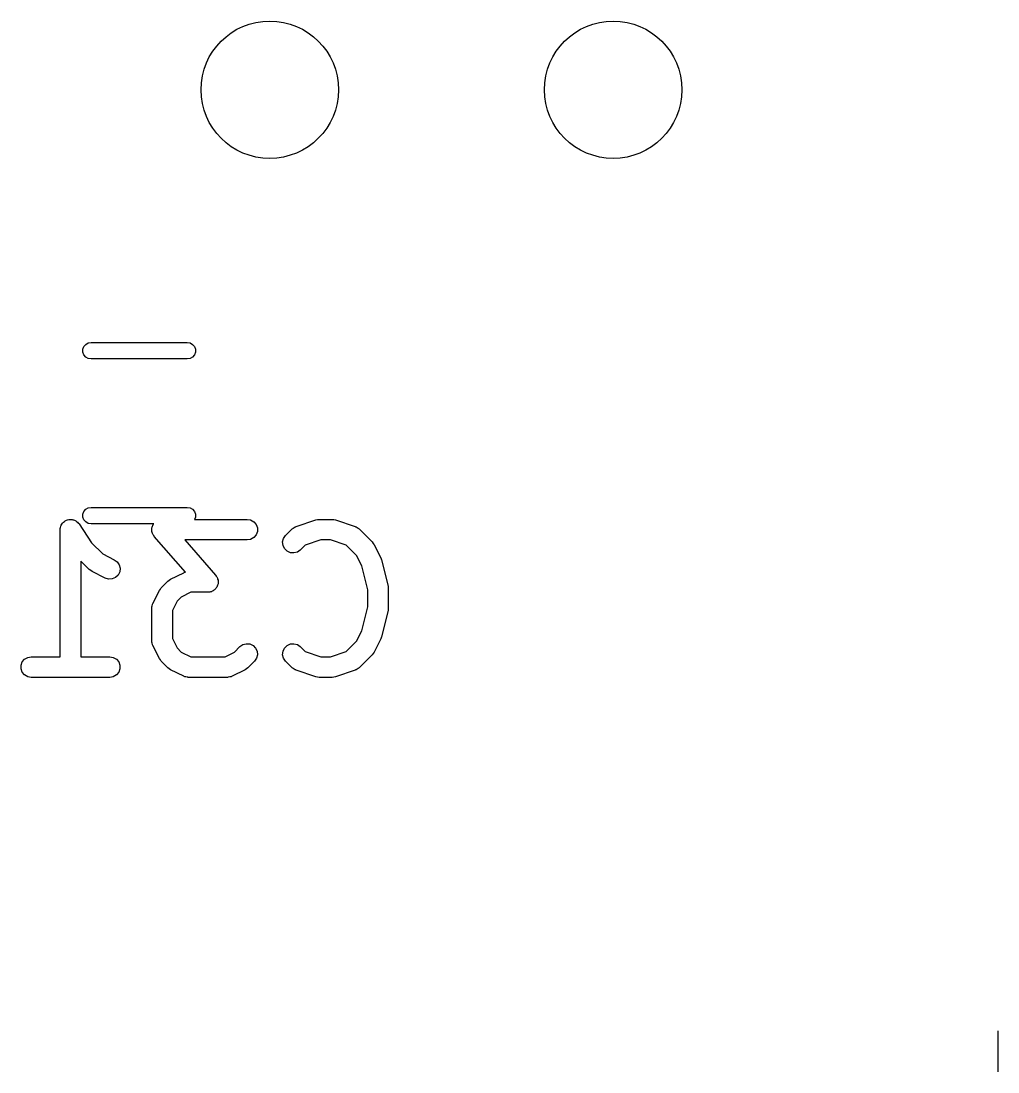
# Model space of a CAD drawing. Extents: x 25 to 326, y -201 to -21.
# Drawn here: x 128.19 to 135.3, y -90.15 to -82.5 of the extents above; entities that cross this region are included whole.
import ezdxf

# ---------------------------------------------------------------- set-up
doc = ezdxf.new("R2010")
doc.units = 0
doc.header["$MEASUREMENT"] = 0
doc.layers.add('BLACK', color=7, linetype='CONTINUOUS')

msp = doc.modelspace()

# ---------------------------------------------------------------- linework, layer by layer
at = {"layer": 'Black'}
for p, q in [((128.641, -84.8896), (128.648, -84.87)), ((128.641, -84.9104), (128.641, -84.8896)), ((128.648, -84.93), (128.641, -84.9104)), ((128.648, -84.87), (128.661, -84.854)), ((128.661, -84.854), (128.679, -84.8436)), ((128.679, -84.8436), (128.7, -84.84)), ((128.7, -84.84), (129.4, -84.84)), ((129.4, -84.84), (129.421, -84.8436)), ((129.421, -84.8436), (129.439, -84.854)), ((129.439, -84.854), (129.452, -84.87)), ((129.452, -84.87), (129.459, -84.8896)), ((129.459, -84.9104), (129.452, -84.93)), ((129.459, -84.8896), (129.459, -84.9104)), ((128.661, -84.946), (128.648, -84.93)), ((128.679, -84.9564), (128.661, -84.946)), ((128.7, -84.96), (128.679, -84.9564)), ((129.4, -84.96), (128.7, -84.96)), ((129.421, -84.9564), (129.4, -84.96)), ((129.439, -84.946), (129.421, -84.9564)), ((129.452, -84.93), (129.439, -84.946)), ((128.648, -86.07), (128.661, -86.054)), ((128.661, -86.054), (128.679, -86.0436)), ((128.679, -86.0436), (128.7, -86.04)), ((128.7, -86.04), (129.4, -86.04)), ((129.4, -86.04), (129.421, -86.0436)), ((129.421, -86.0436), (129.439, -86.054)), ((129.439, -86.054), (129.452, -86.07)), ((128.506, -86.1432), (128.512, -86.1374)), ((128.512, -86.1374), (128.516, -86.136)), ((128.516, -86.136), (128.52, -86.1337)), ((128.52, -86.1337), (128.529, -86.1316)), ((128.529, -86.1316), (128.537, -86.1285)), ((128.537, -86.1285), (128.541, -86.1285)), ((128.541, -86.1285), (128.545, -86.1275)), ((128.545, -86.1275), (128.554, -86.1285)), ((128.554, -86.1285), (128.563, -86.1285)), ((128.563, -86.1285), (128.567, -86.1299)), ((128.567, -86.1299), (128.571, -86.1304)), ((128.571, -86.1304), (128.579, -86.1344)), ((128.579, -86.1344), (128.588, -86.1374)), ((128.588, -86.1374), (128.591, -86.1401)), ((128.641, -86.0896), (128.648, -86.07)), ((128.641, -86.1104), (128.641, -86.0896)), ((128.648, -86.13), (128.641, -86.1104)), ((128.661, -86.146), (128.648, -86.13)), ((129.452, -86.07), (129.459, -86.0896)), ((129.459, -86.1104), (129.453, -86.1274)), ((129.453, -86.1274), (129.836, -86.1274)), ((129.459, -86.0896), (129.459, -86.1104)), ((129.836, -86.1274), (129.861, -86.1319)), ((129.861, -86.1319), (129.884, -86.1449)), ((130.193, -86.1788), (130.336, -86.1312)), ((130.336, -86.1312), (130.348, -86.1295)), ((130.348, -86.1295), (130.36, -86.1274)), ((130.36, -86.1274), (130.455, -86.1274)), ((130.455, -86.1274), (130.467, -86.1295)), ((130.467, -86.1295), (130.478, -86.1312)), ((130.478, -86.1312), (130.621, -86.1788)), ((128.475, -86.1941), (128.478, -86.1855)), ((128.476, -86.1983), (128.475, -86.1941)), ((128.475, -86.2024), (128.476, -86.1983)), ((128.475, -87.1274), (128.475, -86.2024)), ((128.478, -86.1855), (128.48, -86.1767)), ((128.48, -86.1767), (128.482, -86.1731)), ((128.482, -86.1731), (128.483, -86.1691)), ((128.483, -86.1691), (128.488, -86.1619)), ((128.488, -86.1619), (128.493, -86.1542)), ((128.493, -86.1542), (128.496, -86.1515)), ((128.496, -86.1515), (128.498, -86.1481)), ((128.498, -86.1481), (128.506, -86.1432)), ((128.591, -86.1401), (128.594, -86.1419)), ((128.594, -86.1419), (128.601, -86.1484)), ((128.601, -86.1484), (128.607, -86.1542)), ((128.607, -86.1542), (128.61, -86.1578)), ((128.61, -86.1578), (128.612, -86.1608)), ((128.612, -86.1608), (128.704, -86.2975)), ((128.679, -86.1564), (128.661, -86.146)), ((128.7, -86.16), (128.679, -86.1564)), ((129.156, -86.16), (128.7, -86.16)), ((129.142, -86.2039), (129.143, -86.1967)), ((129.143, -86.2096), (129.142, -86.2039)), ((129.143, -86.1894), (129.145, -86.1839)), ((129.143, -86.1967), (129.143, -86.1894)), ((129.143, -86.2154), (129.143, -86.2096)), ((129.145, -86.2223), (129.143, -86.2154)), ((129.145, -86.1839), (129.146, -86.1782)), ((129.146, -86.1782), (129.149, -86.1718)), ((129.149, -86.1718), (129.152, -86.1649)), ((129.152, -86.1649), (129.155, -86.1604)), ((129.155, -86.1604), (129.156, -86.16)), ((129.884, -86.1449), (129.901, -86.1649)), ((129.901, -86.1649), (129.91, -86.1894)), ((129.91, -86.2154), (129.901, -86.2399)), ((129.91, -86.1894), (129.91, -86.2154)), ((130.116, -86.2446), (130.164, -86.197)), ((130.164, -86.197), (130.167, -86.1945)), ((130.167, -86.1945), (130.17, -86.1913)), ((130.17, -86.1913), (130.178, -86.1871)), ((130.178, -86.1871), (130.185, -86.182)), ((130.185, -86.182), (130.189, -86.1809)), ((130.189, -86.1809), (130.193, -86.1788)), ((130.621, -86.1788), (130.625, -86.1809)), ((130.625, -86.1809), (130.629, -86.182)), ((130.629, -86.182), (130.637, -86.1871)), ((130.637, -86.1871), (130.644, -86.1913)), ((130.644, -86.1913), (130.647, -86.1945)), ((130.647, -86.1945), (130.651, -86.197)), ((130.651, -86.197), (130.746, -86.2922)), ((129.147, -86.2295), (129.145, -86.2223)), ((129.15, -86.2344), (129.147, -86.2295)), ((129.152, -86.2399), (129.15, -86.2344)), ((129.156, -86.2455), (129.152, -86.2399)), ((129.16, -86.2518), (129.156, -86.2455)), ((129.388, -86.5118), (129.16, -86.2518)), ((129.836, -86.2774), (129.382, -86.2774)), ((129.382, -86.2774), (129.606, -86.5339)), ((129.861, -86.2729), (129.836, -86.2774)), ((129.884, -86.2598), (129.861, -86.2729)), ((129.901, -86.2399), (129.884, -86.2598)), ((130.094, -86.2911), (130.101, -86.2659)), ((130.097, -86.317), (130.094, -86.2911)), ((130.101, -86.2659), (130.116, -86.2446)), ((130.372, -86.2774), (130.257, -86.3156)), ((130.443, -86.2774), (130.372, -86.2774)), ((130.557, -86.3156), (130.443, -86.2774)), ((128.704, -86.2975), (128.785, -86.3788)), ((130.108, -86.3406), (130.097, -86.317)), ((130.126, -86.3591), (130.108, -86.3406)), ((130.15, -86.3701), (130.126, -86.3591)), ((130.201, -86.3656), (130.176, -86.3723)), ((130.222, -86.3507), (130.201, -86.3656)), ((130.257, -86.3156), (130.222, -86.3507)), ((130.631, -86.3897), (130.557, -86.3156)), ((130.746, -86.2922), (130.753, -86.302)), ((130.753, -86.302), (130.76, -86.3117)), ((130.76, -86.3117), (130.808, -86.4069)), ((128.687, -86.4935), (128.625, -86.4311)), ((128.625, -86.4311), (128.625, -87.1274)), ((128.785, -86.3788), (128.869, -86.421)), ((128.869, -86.421), (128.89, -86.4365)), ((128.89, -86.4365), (128.905, -86.4583)), ((130.176, -86.3723), (130.15, -86.3701)), ((130.67, -86.4667), (130.631, -86.3897)), ((130.808, -86.4069), (130.81, -86.4148)), ((130.81, -86.4148), (130.813, -86.4223)), ((130.813, -86.4223), (130.861, -86.6128)), ((128.697, -86.5004), (128.687, -86.4935)), ((128.707, -86.5076), (128.697, -86.5004)), ((128.802, -86.5552), (128.707, -86.5076)), ((128.908, -86.5095), (128.896, -86.5328)), ((128.905, -86.4583), (128.911, -86.4836)), ((128.911, -86.4836), (128.908, -86.5095)), ((129.278, -86.5639), (129.374, -86.5163)), ((129.374, -86.5163), (129.378, -86.515)), ((129.378, -86.515), (129.381, -86.5129)), ((129.381, -86.5129), (129.388, -86.5118)), ((130.713, -86.6402), (130.67, -86.4667)), ((128.827, -86.5626), (128.802, -86.5552)), ((128.853, -86.561), (128.827, -86.5626)), ((128.877, -86.5507), (128.853, -86.561)), ((128.896, -86.5328), (128.877, -86.5507)), ((129.211, -86.6255), (129.259, -86.5779)), ((129.259, -86.5779), (129.269, -86.571)), ((129.269, -86.571), (129.278, -86.5639)), ((129.606, -86.5339), (129.61, -86.5402)), ((129.61, -86.5402), (129.615, -86.5458)), ((129.615, -86.5458), (129.617, -86.5513)), ((129.617, -86.5513), (129.62, -86.5562)), ((129.62, -86.5562), (129.621, -86.5634)), ((129.621, -86.5634), (129.624, -86.5703)), ((129.624, -86.5964), (129.622, -86.6018)), ((129.624, -86.5703), (129.624, -86.5761)), ((129.624, -86.5761), (129.625, -86.5818)), ((129.625, -86.5818), (129.624, -86.589)), ((129.624, -86.589), (129.624, -86.5964)), ((129.15, -86.7403), (129.197, -86.645)), ((129.197, -86.645), (129.204, -86.6354)), ((129.204, -86.6354), (129.211, -86.6255)), ((129.425, -86.6583), (129.356, -86.6926)), ((129.55, -86.6583), (129.425, -86.6583)), ((129.557, -86.6571), (129.55, -86.6583)), ((129.565, -86.6569), (129.557, -86.6571)), ((129.57, -86.6548), (129.565, -86.6569)), ((129.576, -86.6538), (129.57, -86.6548)), ((129.582, -86.6501), (129.576, -86.6538)), ((129.589, -86.6475), (129.582, -86.6501)), ((129.593, -86.6437), (129.589, -86.6475)), ((129.598, -86.6408), (129.593, -86.6437)), ((129.603, -86.6352), (129.598, -86.6408)), ((129.608, -86.6303), (129.603, -86.6352)), ((129.611, -86.6253), (129.608, -86.6303)), ((129.615, -86.6208), (129.611, -86.6253)), ((129.617, -86.6139), (129.615, -86.6208)), ((129.621, -86.6075), (129.617, -86.6139)), ((129.622, -86.6018), (129.621, -86.6075)), ((130.713, -86.7646), (130.713, -86.6402)), ((130.861, -86.6128), (130.862, -86.6219)), ((130.862, -86.6219), (130.863, -86.631)), ((130.863, -86.631), (130.863, -86.7738)), ((129.145, -86.7568), (129.146, -86.7482)), ((129.146, -86.7482), (129.148, -86.7444)), ((129.148, -86.7444), (129.15, -86.7403)), ((129.326, -86.723), (129.292, -86.7915)), ((129.356, -86.6926), (129.326, -86.723)), ((129.142, -86.7652), (129.145, -86.7568)), ((129.142, -86.7696), (129.142, -86.7652)), ((129.142, -86.7738), (129.142, -86.7696)), ((129.142, -87.0119), (129.142, -86.7738)), ((129.292, -86.7915), (129.292, -86.9942)), ((130.67, -86.9381), (130.713, -86.7646)), ((130.861, -86.792), (130.813, -86.9825)), ((130.862, -86.7828), (130.861, -86.792)), ((130.863, -86.7738), (130.862, -86.7828)), ((130.631, -87.0151), (130.67, -86.9381)), ((129.142, -87.0162), (129.142, -87.0119)), ((129.142, -87.0205), (129.142, -87.0162)), ((129.145, -87.0289), (129.142, -87.0205)), ((129.146, -87.0376), (129.145, -87.0289)), ((129.148, -87.0413), (129.146, -87.0376)), ((129.15, -87.0454), (129.148, -87.0413)), ((129.197, -87.1407), (129.15, -87.0454)), ((129.292, -86.9942), (129.326, -87.0627)), ((129.744, -87.0931), (129.783, -87.0541)), ((129.783, -87.0541), (129.804, -87.0392)), ((129.804, -87.0392), (129.829, -87.0324)), ((129.829, -87.0324), (129.855, -87.0347)), ((129.855, -87.0347), (129.879, -87.0457)), ((129.879, -87.0457), (129.897, -87.0641)), ((130.108, -87.0641), (130.126, -87.0457)), ((130.126, -87.0457), (130.15, -87.0347)), ((130.15, -87.0347), (130.176, -87.0324)), ((130.176, -87.0324), (130.201, -87.0392)), ((130.201, -87.0392), (130.222, -87.0541)), ((130.222, -87.0541), (130.257, -87.0892)), ((130.557, -87.0892), (130.631, -87.0151)), ((130.808, -86.9978), (130.76, -87.0931)), ((130.81, -86.99), (130.808, -86.9978)), ((130.813, -86.9825), (130.81, -86.99)), ((128.216, -87.1449), (128.239, -87.1319)), ((128.239, -87.1319), (128.264, -87.1274)), ((128.264, -87.1274), (128.475, -87.1274)), ((128.625, -87.1274), (128.836, -87.1274)), ((128.836, -87.1274), (128.861, -87.1319)), ((128.861, -87.1319), (128.884, -87.1449)), ((129.326, -87.0627), (129.356, -87.0931)), ((129.356, -87.0931), (129.425, -87.1274)), ((129.425, -87.1274), (129.675, -87.1274)), ((129.675, -87.1274), (129.744, -87.0931)), ((129.897, -87.0641), (129.908, -87.0877)), ((129.91, -87.1137), (129.904, -87.1388)), ((129.908, -87.0877), (129.91, -87.1137)), ((130.094, -87.1137), (130.097, -87.0877)), ((130.101, -87.1388), (130.094, -87.1137)), ((130.097, -87.0877), (130.108, -87.0641)), ((130.257, -87.0892), (130.372, -87.1274)), ((130.372, -87.1274), (130.443, -87.1274)), ((130.443, -87.1274), (130.557, -87.0892)), ((130.746, -87.1126), (130.651, -87.2078)), ((130.753, -87.1027), (130.746, -87.1126)), ((130.76, -87.0931), (130.753, -87.1027)), ((128.19, -87.1894), (128.199, -87.1649)), ((128.19, -87.2154), (128.19, -87.1894)), ((128.199, -87.1649), (128.216, -87.1449)), ((128.884, -87.1449), (128.901, -87.1649)), ((128.901, -87.1649), (128.91, -87.1894)), ((128.91, -87.1894), (128.91, -87.2154)), ((129.204, -87.1503), (129.197, -87.1407)), ((129.211, -87.1602), (129.204, -87.1503)), ((129.259, -87.2078), (129.211, -87.1602)), ((129.269, -87.2147), (129.259, -87.2078)), ((129.841, -87.2078), (129.831, -87.2147)), ((129.889, -87.1602), (129.841, -87.2078)), ((129.904, -87.1388), (129.889, -87.1602)), ((130.116, -87.1602), (130.101, -87.1388)), ((130.164, -87.2078), (130.116, -87.1602)), ((130.167, -87.2103), (130.164, -87.2078)), ((130.651, -87.2078), (130.647, -87.2103)), ((128.199, -87.2399), (128.19, -87.2154)), ((128.216, -87.2598), (128.199, -87.2399)), ((128.239, -87.2729), (128.216, -87.2598)), ((128.264, -87.2774), (128.239, -87.2729)), ((128.836, -87.2774), (128.264, -87.2774)), ((128.861, -87.2729), (128.836, -87.2774)), ((128.884, -87.2598), (128.861, -87.2729)), ((128.901, -87.2399), (128.884, -87.2598)), ((128.91, -87.2154), (128.901, -87.2399)), ((129.278, -87.2218), (129.269, -87.2147)), ((129.374, -87.2695), (129.278, -87.2218)), ((129.378, -87.2707), (129.374, -87.2695)), ((129.381, -87.2729), (129.378, -87.2707)), ((129.39, -87.2744), (129.381, -87.2729)), ((129.399, -87.2769), (129.39, -87.2744)), ((129.403, -87.2766), (129.399, -87.2769)), ((129.407, -87.2774), (129.403, -87.2766)), ((129.693, -87.2774), (129.407, -87.2774)), ((129.697, -87.2766), (129.693, -87.2774)), ((129.701, -87.2769), (129.697, -87.2766)), ((129.71, -87.2744), (129.701, -87.2769)), ((129.719, -87.2729), (129.71, -87.2744)), ((129.722, -87.2707), (129.719, -87.2729)), ((129.726, -87.2695), (129.722, -87.2707)), ((129.822, -87.2218), (129.726, -87.2695)), ((129.831, -87.2147), (129.822, -87.2218)), ((130.17, -87.2135), (130.167, -87.2103)), ((130.178, -87.2177), (130.17, -87.2135)), ((130.185, -87.2227), (130.178, -87.2177)), ((130.189, -87.2239), (130.185, -87.2227)), ((130.193, -87.2259), (130.189, -87.2239)), ((130.336, -87.2735), (130.193, -87.2259)), ((130.348, -87.2753), (130.336, -87.2735)), ((130.36, -87.2774), (130.348, -87.2753)), ((130.455, -87.2774), (130.36, -87.2774)), ((130.467, -87.2753), (130.455, -87.2774)), ((130.478, -87.2735), (130.467, -87.2753)), ((130.621, -87.2259), (130.478, -87.2735)), ((130.625, -87.2239), (130.621, -87.2259)), ((130.629, -87.2227), (130.625, -87.2239)), ((130.637, -87.2177), (130.629, -87.2227)), ((130.644, -87.2135), (130.637, -87.2177)), ((130.647, -87.2103), (130.644, -87.2135)), ((135.3, -89.85), (135.3, -90.15))]:
    msp.add_line(p, q, dxfattribs=at)
for centre in [(130, -83), (132.5, -83)]:
    msp.add_circle(centre, 0.5, dxfattribs=at)

doc.saveas('drawing.dxf')
